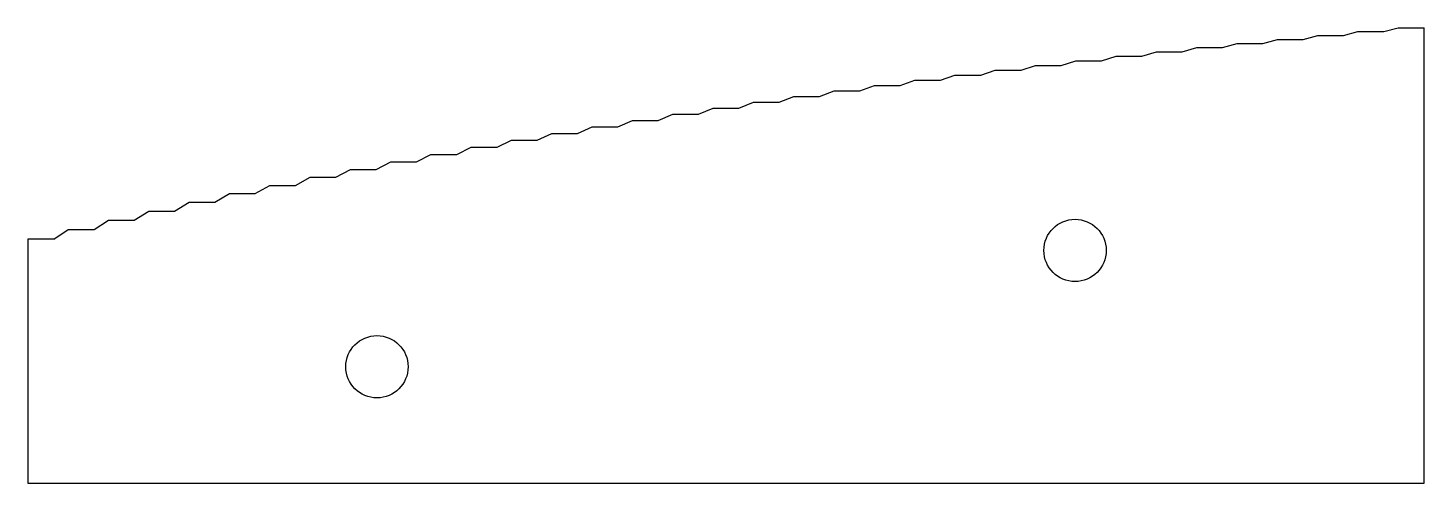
# Model space of a CAD drawing. Header units: millimetres. Extents: x 0 to 3, y 0 to 0.98.
import ezdxf

# ---------------------------------------------------------------- set-up
doc = ezdxf.new("R2010")
doc.units = ezdxf.units.MM

msp = doc.modelspace()

# ---------------------------------------------------------------- linework, layer by layer
at = {"color": 0}
msp.add_line((3, 0), (3, 0.9782), dxfattribs=at)
for points in [[(2.7402, 0.9536), (2.7714, 0.962), (2.8268, 0.962)], [(2.8268, 0.962), (2.858, 0.9702), (2.9134, 0.9702)], [(2.9134, 0.9702), (2.9446, 0.9782), (3, 0.9782)], [(2.4804, 0.9268), (2.5116, 0.936), (2.567, 0.936)], [(2.567, 0.936), (2.5982, 0.9449), (2.6536, 0.9449)], [(2.6536, 0.9449), (2.6848, 0.9536), (2.7402, 0.9536)], [(2.2205, 0.8975), (2.2518, 0.9076), (2.3071, 0.9076)], [(2.3071, 0.9076), (2.3384, 0.9173), (2.3937, 0.9173)], [(2.3937, 0.9173), (2.425, 0.9268), (2.4804, 0.9268)], [(1.9607, 0.8656), (1.992, 0.8766), (2.0473, 0.8766)], [(2.0473, 0.8766), (2.0786, 0.8872), (2.1339, 0.8872)], [(2.1339, 0.8872), (2.1652, 0.8975), (2.2205, 0.8975)], [(1.7009, 0.8308), (1.7321, 0.8428), (1.7875, 0.8428)], [(1.7875, 0.8428), (1.8188, 0.8544), (1.8741, 0.8544)], [(1.8741, 0.8544), (1.9054, 0.8656), (1.9607, 0.8656)], [(1.5277, 0.8059), (1.5589, 0.8186), (1.6143, 0.8186)], [(1.6143, 0.8186), (1.6455, 0.8308), (1.7009, 0.8308)], [(1.3545, 0.7795), (1.3857, 0.7929), (1.4411, 0.7929)], [(1.4411, 0.7929), (1.4723, 0.8059), (1.5277, 0.8059)], [(1.0946, 0.7369), (1.1259, 0.7515), (1.1812, 0.7515)], [(1.1812, 0.7515), (1.2125, 0.7657), (1.2679, 0.7657)], [(1.2679, 0.7657), (1.2991, 0.7795), (1.3545, 0.7795)], [(0.9214, 0.7064), (0.9527, 0.7219), (1.008, 0.7219)], [(1.008, 0.7219), (1.0393, 0.7369), (1.0946, 0.7369)], [(0.7482, 0.6741), (0.7795, 0.6905), (0.8348, 0.6905)], [(0.8348, 0.6905), (0.8661, 0.7064), (0.9214, 0.7064)], [(0.6616, 0.6572), (0.6929, 0.6741), (0.7482, 0.6741)], [(0.4884, 0.622), (0.5196, 0.6398), (0.575, 0.6398)], [(0.575, 0.6398), (0.6062, 0.6572), (0.6616, 0.6572)], [(0.3152, 0.5846), (0.3464, 0.6036), (0.4018, 0.6036)], [(0.4018, 0.6036), (0.433, 0.622), (0.4884, 0.622)], [(0.2286, 0.5651), (0.2598, 0.5846), (0.3152, 0.5846)], [(0.0554, 0.5244), (0.0866, 0.5451), (0.142, 0.5451)], [(0.142, 0.5451), (0.1732, 0.5651), (0.2286, 0.5651)], [(0.0554, 0.5244), (0, 0.5244), (0, 0), (3, 0)]]:
    msp.add_lwpolyline(points, dxfattribs=at)
for centre in [(2.25, 0.5), (0.75, 0.25)]:
    msp.add_circle(centre, 0.0669, dxfattribs=at)

doc.saveas('drawing.dxf')
